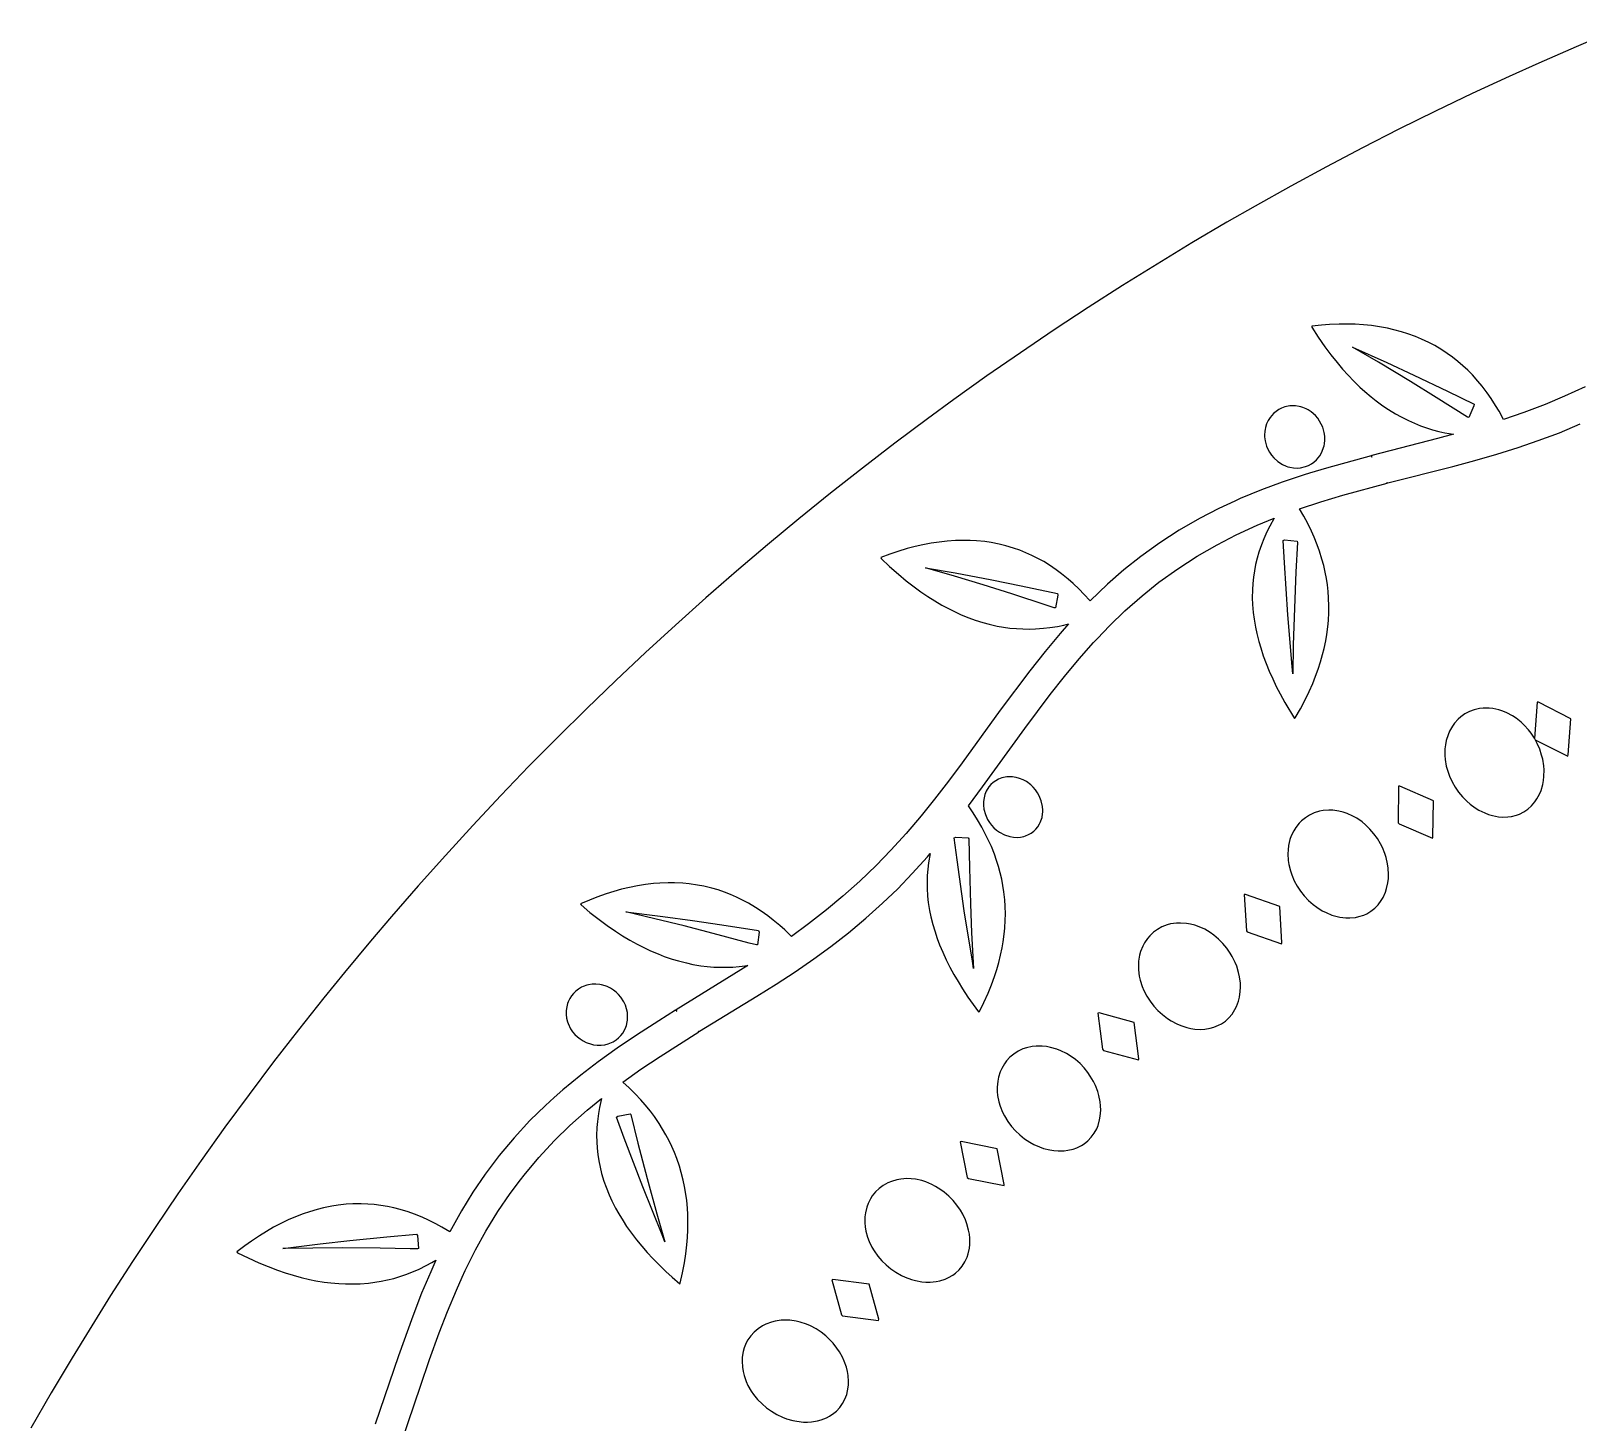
# Model space of a CAD drawing. Header units: millimetres. Extents: x 0 to 240, y 0 to 240.
# Drawn here: x 15.7 to 72.7, y 179.6 to 230.8 of the extents above; entities that cross this region are included whole.
import ezdxf

# ---------------------------------------------------------------- set-up
doc = ezdxf.new("R2010")
doc.units = ezdxf.units.MM
doc.layers.add('FORME', color=5, linetype='CONTINUOUS')
doc.layers.add('MOTIF-C02', color=1, linetype='CONTINUOUS')

msp = doc.modelspace()

# ---------------------------------------------------------------- linework, layer by layer
at = {"layer": 'FORME'}
msp.add_lwpolyline([(73.9741, 230.8225), (72.5929, 230.2387), (71.219, 229.6377), (70.1254, 229.1445), (68.7654, 228.5128), (67.4134, 227.864), (66.0697, 227.1985), (64.7343, 226.5162), (63.4076, 225.8173), (62.0897, 225.1019), (60.7809, 224.37), (59.7405, 223.7728), (58.4484, 223.0117), (57.166, 222.2345), (55.8934, 221.4413), (54.6307, 220.6323), (53.3783, 219.8076), (52.1363, 218.9673), (50.9049, 218.1115), (49.6843, 217.2404), (48.7157, 216.5326), (47.515, 215.6343), (46.3256, 214.7211), (45.1477, 213.7931), (43.9815, 212.8504), (42.8272, 211.8932), (41.6849, 210.9217), (40.5549, 209.9359), (39.4372, 208.9362), (38.3322, 207.9225), (37.2399, 206.8951), (36.1605, 205.8541), (35.0942, 204.7998), (34.0412, 203.7322), (33.0015, 202.6515), (31.9755, 201.5579), (30.9632, 200.4516), (29.9649, 199.3327), (28.9805, 198.2014), (28.2033, 197.2876), (27.2447, 196.1344), (26.4882, 195.2034), (25.5558, 194.029), (24.6381, 192.843), (23.7353, 191.6457), (22.8475, 190.4371), (21.9749, 189.2176), (21.1176, 187.9873), (20.2757, 186.7463), (19.4495, 185.495), (18.6389, 184.2334), (17.8441, 182.9617), (17.2198, 181.9373), (16.4539, 180.6482), (15.7041, 179.3495)], dxfattribs=at)
at = {"layer": 'MOTIF-C02'}
for points in [[(72.9341, 217.714), (72.1728, 217.3659), (71.4515, 217.0643), (70.6667, 216.7683), (69.9264, 216.5144), (69.7607, 216.8155), (69.6339, 217.0271), (69.4663, 217.2857), (69.3247, 217.4873), (69.1383, 217.7319), (68.9815, 217.9212), (68.7759, 218.1488), (68.6038, 218.3232), (68.4252, 218.4902), (68.2402, 218.6494), (68.049, 218.8004), (67.852, 218.9429), (67.6495, 219.0765), (67.3893, 219.2309), (67.1759, 219.344), (66.9034, 219.4724), (66.6813, 219.5647), (66.3992, 219.6673), (66.1706, 219.7393), (65.8816, 219.8169), (65.6484, 219.8694), (65.3547, 219.9236), (65.0594, 219.9654), (64.7629, 219.9955), (64.4656, 220.0145), (64.168, 220.0229), (63.8703, 220.0213), (63.5133, 220.0069), (63.2165, 219.9851), (62.8611, 219.948), (62.8673, 219.9085), (63.1006, 219.5452), (63.3459, 219.1899), (63.566, 218.8926), (63.7955, 218.6029), (63.9943, 218.3679), (64.2001, 218.1393), (64.413, 217.9178), (64.6332, 217.7042), (64.8145, 217.5393), (65.0477, 217.3416), (65.2394, 217.1905), (65.4853, 217.0112), (65.6868, 216.8761), (65.9446, 216.7179), (66.1551, 216.6006), (66.4232, 216.4659), (66.6412, 216.3681), (66.862, 216.2794), (67.0852, 216.1999), (67.3104, 216.1298), (67.5372, 216.0691), (67.7652, 216.0176), (68.0769, 215.9628), (67.4946, 215.8035), (65.0803, 215.1786), (65.0682, 215.1446), (65.0806, 215.1232), (65.0473, 215.1699), (63.3997, 214.7169), (62.7853, 214.5304), (62.5806, 214.4674), (61.7676, 214.1958), (61.0164, 213.9188), (60.2223, 213.593), (60.027, 213.504), (59.4419, 213.2345), (58.7296, 212.8668), (57.9855, 212.4375), (57.2643, 211.9706), (56.5683, 211.4669), (55.9416, 210.9669), (55.339, 210.4381), (54.7002, 209.8224), (54.4682, 210.0794), (54.2962, 210.2558), (54.0735, 210.4682), (53.8892, 210.631), (53.651, 210.8248), (53.4544, 210.9714), (53.2011, 211.1436), (52.9928, 211.2717), (52.7796, 211.391), (52.5619, 211.5009), (52.34, 211.6012), (52.1143, 211.6916), (51.8852, 211.772), (51.5947, 211.8582), (51.3595, 211.9156), (51.0628, 211.9732), (50.8238, 212.0081), (50.5237, 212.0379), (50.2829, 212.0511), (49.9817, 212.0547), (49.741, 212.0477), (49.4407, 212.0272), (49.1416, 211.9942), (48.844, 211.9494), (48.5483, 211.8935), (48.2548, 211.8271), (47.9635, 211.751), (47.6173, 211.6476), (47.3316, 211.552), (46.9923, 211.4268), (47.0071, 211.3898), (47.3201, 211.0925), (47.6426, 210.8059), (47.9268, 210.5697), (48.2185, 210.3431), (48.4672, 210.1623), (48.7213, 209.9895), (48.9806, 209.8254), (49.2451, 209.6707), (49.4603, 209.5542), (49.7337, 209.4183), (49.9559, 209.3177), (50.2374, 209.203), (50.4654, 209.1205), (50.7536, 209.0294), (50.9862, 208.9666), (51.2791, 208.901), (51.5146, 208.8593), (51.7508, 208.8271), (51.9872, 208.8047), (52.2234, 208.7919), (52.459, 208.7887), (52.6937, 208.795), (52.9853, 208.8159), (53.2166, 208.8428), (53.5031, 208.8884), (53.7297, 208.9342), (53.9073, 208.9776), (53.5941, 208.6248), (53.0441, 207.9674), (52.4777, 207.251), (51.3955, 205.8012), (49.9915, 203.8631), (49.486, 203.1845), (48.9704, 202.5163), (48.4771, 201.9045), (47.9336, 201.2636), (47.3705, 200.642), (46.8262, 200.0808), (46.2234, 199.4999), (45.5985, 198.9429), (44.9982, 198.4421), (44.3355, 197.9279), (43.7029, 197.4672), (43.4559, 197.706), (43.2723, 197.8708), (43.0359, 198.0685), (42.8412, 198.2194), (42.5909, 198.3983), (42.3853, 198.5329), (42.1217, 198.6898), (41.9059, 198.8057), (41.686, 198.9126), (41.4623, 199.0102), (41.2352, 199.0981), (41.0049, 199.1762), (40.772, 199.2443), (40.4778, 199.315), (40.2406, 199.3602), (39.9423, 199.4026), (39.7028, 199.4254), (39.4031, 199.4403), (39.1634, 199.4416), (38.8643, 199.4307), (38.626, 199.4121), (38.3295, 199.3773), (38.035, 199.3302), (37.7428, 199.2716), (37.4531, 199.2021), (37.1662, 199.1224), (36.8821, 199.0331), (36.5454, 198.9141), (36.268, 198.8058), (35.9395, 198.6655), (35.957, 198.6297), (36.2871, 198.3513), (36.6261, 198.0841), (36.924, 197.8649), (37.2288, 197.6557), (37.4881, 197.4897), (37.7521, 197.3319), (38.0208, 197.1831), (38.2942, 197.0438), (38.516, 196.9397), (38.7972, 196.8194), (39.0248, 196.7316), (39.3126, 196.6328), (39.5451, 196.563), (39.838, 196.4879), (40.0737, 196.4378), (40.3696, 196.3882), (40.6068, 196.359), (40.8439, 196.3393), (41.0806, 196.3291), (41.3165, 196.3285), (41.5511, 196.3373), (41.7841, 196.3553), (42.0981, 196.3948), (41.5887, 196.071), (39.4658, 194.7622), (39.4643, 194.7262), (39.482, 194.7098), (39.4369, 194.7442), (38.8182, 194.3538), (37.996, 193.8257), (37.2868, 193.3458), (36.59, 192.8466), (35.9538, 192.3605), (35.291, 191.8151), (34.9705, 191.5295), (34.651, 191.2426), (34.0786, 190.6813), (33.4942, 190.0517), (32.9426, 189.393), (32.4261, 188.7065), (31.9746, 188.0439), (31.5547, 187.361), (31.1256, 186.5844), (30.8282, 186.7616), (30.6119, 186.8795), (30.3365, 187.0168), (30.1124, 187.118), (29.8276, 187.233), (29.5964, 187.3152), (29.3038, 187.405), (29.0669, 187.4661), (28.8281, 187.5172), (28.5876, 187.5581), (28.346, 187.5885), (28.1037, 187.6084), (27.8611, 187.6176), (27.558, 187.6144), (27.3163, 187.6), (27.0159, 187.5675), (26.7773, 187.5304), (26.4816, 187.4705), (26.2477, 187.4121), (25.9588, 187.3267), (25.7308, 187.2491), (25.45, 187.141), (25.1738, 187.0213), (24.9027, 186.8907), (24.6367, 186.7502), (24.3757, 186.6002), (24.1198, 186.4417), (23.8194, 186.2407), (23.5746, 186.0652), (23.2874, 185.8456), (23.3124, 185.8146), (23.699, 185.6228), (24.0917, 185.4439), (24.4329, 185.302), (24.7784, 185.1714), (25.0695, 185.072), (25.3631, 184.9818), (25.6593, 184.9014), (25.9576, 184.8315), (26.1976, 184.7836), (26.499, 184.7343), (26.7409, 184.7037), (27.0437, 184.6771), (27.2859, 184.6654), (27.5881, 184.6633), (27.829, 184.6719), (28.1282, 184.6956), (28.3654, 184.7251), (28.6006, 184.764), (28.8331, 184.8122), (29.0626, 184.8696), (29.2887, 184.936), (29.5112, 185.0112), (29.7835, 185.1172), (29.9968, 185.211), (30.257, 185.339), (30.4601, 185.4496), (30.617, 185.5434), (30.4217, 185.114), (30.0899, 184.3237), (29.7598, 183.4721), (29.2378, 182.0115), (28.3827, 179.5019)], [(29.3631, 178.8717), (30.0443, 180.8959), (30.3848, 181.878), (30.7358, 182.8591), (31.0411, 183.65), (31.3679, 184.4331), (31.5856, 184.9144), (31.6955, 185.1548), (32.0748, 185.9151), (32.4577, 186.6098), (32.9008, 187.3351), (33.3473, 187.9909), (33.7302, 188.5007), (33.8585, 188.6701), (34.4049, 189.3215), (34.9838, 189.9439), (35.5509, 190.4988), (36.1854, 191.0641), (36.7108, 191.4952), (36.636, 191.1663), (36.5964, 190.9394), (36.5601, 190.6531), (36.5417, 190.4223), (36.5329, 190.1322), (36.5373, 189.8992), (36.552, 189.6659), (36.5773, 189.4326), (36.6131, 189.1999), (36.6593, 188.9683), (36.7158, 188.738), (36.8007, 188.4527), (36.8796, 188.2271), (36.9914, 187.9488), (37.0909, 187.7295), (37.2273, 187.4599), (37.3454, 187.2482), (37.5033, 186.9887), (37.6375, 186.7853), (37.8142, 186.5363), (38, 186.2932), (38.1943, 186.056), (38.3962, 185.8247), (38.605, 185.599), (38.8201, 185.3789), (39.0856, 185.1217), (39.3124, 184.913), (39.5906, 184.669), (39.613, 184.6955), (39.6961, 185.0679), (39.7666, 185.445), (39.8161, 185.7721), (39.8543, 186.1026), (39.877, 186.3805), (39.8907, 186.6606), (39.8948, 186.9427), (39.8885, 187.2265), (39.8756, 187.4546), (39.8493, 187.7407), (39.8195, 187.97), (39.771, 188.2568), (39.723, 188.4859), (39.6508, 188.7714), (39.5832, 188.9986), (39.4863, 189.2804), (39.3988, 189.5036), (39.3025, 189.7242), (39.1975, 189.942), (39.0838, 190.1565), (38.9618, 190.3673), (38.8319, 190.574), (38.6585, 190.8263), (38.5116, 191.023), (38.3184, 191.262), (38.1566, 191.4476), (37.9459, 191.6725), (37.7266, 191.8892), (37.4974, 192.0997), (38.1645, 192.5749), (38.8679, 193.0481), (40.2971, 193.9535), (40.279, 193.9703), (40.3258, 193.9712), (42.431, 195.2614), (43.1394, 195.7083), (43.8384, 196.1659), (44.5249, 196.6381), (45.1529, 197.094), (45.8089, 197.6022), (46.4449, 198.1333), (47.061, 198.6866), (47.6172, 199.2233), (48.1553, 199.7789), (48.7114, 200.3948), (48.8143, 200.5172), (48.7505, 200.1731), (48.7224, 199.9439), (48.7047, 199.7129), (48.6974, 199.4803), (48.7005, 199.2466), (48.7188, 198.9537), (48.7448, 198.7192), (48.7912, 198.4266), (48.8389, 198.1933), (48.9112, 197.9034), (48.9787, 197.6732), (49.0746, 197.3878), (49.1599, 197.1617), (49.2766, 196.8821), (49.4037, 196.6061), (49.5404, 196.3339), (49.686, 196.0655), (49.8398, 195.8009), (50.001, 195.5403), (50.2034, 195.2325), (50.5971, 194.6824), (50.6251, 194.7021), (50.7902, 195.0375), (50.9438, 195.3805), (51.0656, 195.6806), (51.177, 195.9867), (51.2615, 196.2462), (51.3375, 196.51), (51.4045, 196.778), (51.4618, 197.05), (51.5002, 197.2706), (51.5383, 197.5496), (51.5604, 197.7753), (51.577, 198.0603), (51.5812, 198.2903), (51.5743, 198.5798), (51.5591, 198.8126), (51.5274, 199.1045), (51.4918, 199.3383), (51.447, 199.5719), (51.3932, 199.8048), (51.3303, 200.0367), (51.2585, 200.267), (51.1779, 200.4955), (51.0654, 200.778), (50.9663, 201.0011), (50.8316, 201.2758), (50.7156, 201.492), (50.5609, 201.7575), (50.3962, 202.0174), (50.2224, 202.2711), (50.7425, 202.9719), (52.2964, 205.1249), (53.2296, 206.3775), (53.7544, 207.0433), (54.2976, 207.6953), (54.8233, 208.2884), (54.9694, 208.4424), (55.4099, 208.903), (55.9805, 209.454), (56.6177, 210.0166), (57.2378, 210.5116), (57.9265, 211.01), (58.283, 211.2414), (58.6404, 211.4714), (59.3772, 211.8955), (60.0826, 212.2585), (60.8556, 212.6117), (61.4845, 212.8687), (61.3163, 212.5765), (61.2116, 212.3713), (61.0924, 212.1086), (61.0069, 211.8934), (60.9129, 211.6187), (60.8484, 211.3948), (60.7937, 211.1675), (60.7491, 210.9372), (60.7148, 210.7043), (60.6906, 210.4693), (60.6768, 210.2325), (60.6738, 209.935), (60.6827, 209.6961), (60.7075, 209.3972), (60.738, 209.1583), (60.7889, 208.8606), (60.8392, 208.6235), (60.9137, 208.3289), (60.9819, 208.0949), (61.0774, 207.8049), (61.1834, 207.5179), (61.2991, 207.234), (61.4238, 206.9534), (61.5568, 206.6762), (61.6974, 206.4025), (61.8753, 206.0785), (62.2245, 205.4971), (62.2537, 205.5158), (62.4428, 205.8471), (62.6214, 206.1867), (62.765, 206.4846), (62.899, 206.7891), (63.0027, 207.0481), (63.0983, 207.3117), (63.1853, 207.5801), (63.263, 207.8531), (63.318, 208.0748), (63.3771, 208.356), (63.4163, 208.5839), (63.4544, 208.8722), (63.476, 209.1054), (63.4912, 209.3995), (63.4936, 209.6365), (63.4841, 209.9343), (63.4663, 210.1733), (63.4393, 210.4126), (63.4031, 210.6516), (63.3577, 210.8901), (63.3033, 211.1274), (63.24, 211.3634), (63.1487, 211.6555), (63.0663, 211.8868), (62.9521, 212.1722), (62.8522, 212.3972), (62.7171, 212.6741), (62.5715, 212.9459), (62.4146, 213.2145), (63.192, 213.472), (64.0037, 213.7169), (65.6363, 214.1608), (65.6239, 214.1822), (65.6689, 214.1693), (68.0608, 214.7816), (68.8695, 214.9999), (69.6723, 215.2311), (70.4675, 215.4799), (71.202, 215.7304), (71.9786, 216.0228), (72.743, 216.3428)]]:
    msp.add_lwpolyline(points, dxfattribs=at)
for points in [[(68.6005, 216.5927), (67.438, 217.3249), (66.5002, 217.9029), (65.318, 218.6158), (64.3645, 219.1782), (65.6217, 218.6107), (66.6194, 218.1472), (67.8563, 217.5565), (68.8376, 217.0746), (68.8359, 217.0104), (68.6428, 216.5872)], [(62.4514, 214.7311), (62.6358, 214.7741), (62.7477, 214.8189), (62.8493, 214.8743), (62.9448, 214.9418), (63.0353, 215.0232), (63.156, 215.1712), (63.2229, 215.2855), (63.2514, 215.3467), (63.2974, 215.4759), (63.3146, 215.5431), (63.3276, 215.6116), (63.3414, 215.7509), (63.3386, 215.8905), (63.32, 216.0274), (63.2656, 216.2217), (63.2145, 216.3408), (63.1538, 216.45), (63.0811, 216.5544), (62.9949, 216.6541), (62.8414, 216.7889), (62.7247, 216.8649), (62.6627, 216.8979), (62.533, 216.9522), (62.466, 216.9733), (62.3981, 216.9901), (62.2612, 217.0104), (62.1929, 217.014), (62.0587, 217.0083), (61.9935, 216.9993), (61.8682, 216.97), (61.7516, 216.9273), (61.6452, 216.8732), (61.5468, 216.8079), (61.4529, 216.7284), (61.3264, 216.5829), (61.2556, 216.4697), (61.1982, 216.3457), (61.1562, 216.2133), (61.1414, 216.1448), (61.1308, 216.0753), (61.1226, 215.935), (61.1248, 215.865), (61.1415, 215.7271), (61.1942, 215.531), (61.2449, 215.4105), (61.3055, 215.3001), (61.3768, 215.1963), (61.4615, 215.0967), (61.6125, 214.9611), (61.7886, 214.8498), (61.9166, 214.793), (61.9827, 214.7705), (62.0499, 214.7521), (62.1855, 214.7281), (62.3203, 214.7213)], [(62.1359, 207.407), (61.9804, 209.312), (61.8536, 211.226), (61.8081, 212.049), (61.8644, 212.0696), (62.3253, 212.025), (62.3405, 211.9821), (62.282, 210.9008), (62.2238, 209.5524), (62.182, 208.2081), (62.1604, 207.1357)], [(53.1211, 209.6572), (51.8147, 210.0832), (50.763, 210.4141), (49.7054, 210.7359), (48.642, 211.0487), (49.7324, 210.8565), (51.0875, 210.6019), (52.1654, 210.3867), (53.5048, 210.1036), (53.5176, 210.0401), (53.424, 209.5754), (53.3812, 209.5703)], [(70.0826, 201.8674), (70.2136, 201.8851), (70.3987, 201.9314), (70.5135, 201.9741), (70.6716, 202.0535), (70.8171, 202.1521), (70.9544, 202.274), (71.0799, 202.4196), (71.1552, 202.5295), (71.253, 202.7123), (71.3068, 202.8451), (71.3683, 203.0582), (71.3958, 203.2077), (71.412, 203.3615), (71.415, 203.5971), (71.4031, 203.7553), (71.3653, 203.9902), (71.3277, 204.1434), (71.2546, 204.3648), (71.1644, 204.5733), (71.06, 204.7665), (70.9381, 204.9522), (70.8454, 205.0731), (70.6895, 205.2466), (70.5749, 205.3552), (70.3884, 205.5041), (70.2556, 205.592), (70.0466, 205.7041), (69.9023, 205.7643), (69.7559, 205.8121), (69.535, 205.8595), (69.3892, 205.8748), (69.1758, 205.8739), (69.039, 205.8581), (68.8445, 205.8133), (68.6654, 205.7462), (68.5033, 205.6602), (68.3526, 205.5536), (68.2569, 205.4691), (68.1237, 205.3223), (68.0436, 205.2114), (67.9392, 205.027), (67.8817, 204.893), (67.8157, 204.6781), (67.7862, 204.5276), (67.7686, 204.3728), (67.7649, 204.1361), (67.7774, 203.9774), (67.8173, 203.742), (67.8569, 203.5888), (67.9338, 203.3677), (68.0285, 203.1599), (68.1373, 202.9678), (68.2622, 202.7858), (68.4073, 202.6095), (68.5717, 202.443), (68.6912, 202.3396), (68.8833, 202.199), (69.0186, 202.1167), (69.2295, 202.0129), (69.3734, 201.958), (69.5184, 201.9151), (69.735, 201.8742), (69.8768, 201.8624)], [(72.3064, 204.1527), (72.4052, 205.4876), (71.2063, 206.0937), (71.1598, 206.0993), (71.0642, 204.7593), (71.0921, 204.711), (72.2881, 204.1103)], [(52.1434, 201.1257), (52.2674, 201.1514), (52.3264, 201.1697), (52.437, 201.216), (52.5367, 201.2735), (52.6248, 201.34), (52.705, 201.4175), (52.7781, 201.508), (52.8415, 201.6111), (52.869, 201.667), (52.9139, 201.7866), (52.9309, 201.8498), (52.9534, 201.9812), (52.9586, 202.0488), (52.9597, 202.1172), (52.9495, 202.2545), (52.9049, 202.4564), (52.8292, 202.6451), (52.7649, 202.7599), (52.692, 202.8641), (52.6109, 202.9592), (52.5177, 203.049), (52.356, 203.1689), (52.2357, 203.2351), (52.1075, 203.2875), (51.9741, 203.3244), (51.9064, 203.3366), (51.8385, 203.3445), (51.7039, 203.3473), (51.6378, 203.3423), (51.5101, 203.3201), (51.4491, 203.3032), (51.3339, 203.2591), (51.2292, 203.203), (51.1362, 203.1371), (51.0527, 203.0613), (50.976, 202.9722), (50.8791, 202.8149), (50.83, 202.6959), (50.7957, 202.568), (50.7776, 202.4339), (50.7748, 202.3654), (50.7763, 202.2964), (50.7919, 202.1588), (50.8448, 201.9588), (50.9282, 201.7744), (50.997, 201.6634), (51.0736, 201.5634), (51.1594, 201.4713), (51.2572, 201.3849), (51.3664, 201.3067), (51.548, 201.2104), (51.7445, 201.1455), (51.8791, 201.1222), (52.013, 201.1156)], [(67.3214, 201.1254), (67.3396, 202.4638), (66.1064, 202.9965), (66.0596, 202.9994), (66.0449, 201.656), (66.0757, 201.6095), (67.3057, 201.0819)], [(64.4678, 198.1677), (64.5972, 198.1945), (64.7786, 198.2537), (64.8901, 198.3043), (65.0423, 198.3946), (65.1805, 198.5031), (65.309, 198.6344), (65.4239, 198.7885), (65.4914, 198.9034), (65.5761, 199.0926), (65.6204, 199.2288), (65.6669, 199.4457), (65.6838, 199.5967), (65.6892, 199.7513), (65.6757, 199.9865), (65.6527, 200.1435), (65.5985, 200.3752), (65.5503, 200.5253), (65.4619, 200.7412), (65.3937, 200.8773), (65.2801, 201.0682), (65.1521, 201.2466), (65.0041, 201.419), (64.8364, 201.5812), (64.7144, 201.6814), (64.5179, 201.8169), (64.3794, 201.8952), (64.1629, 201.9924), (64.0149, 202.0424), (63.8654, 202.0798), (63.6418, 202.1116), (63.4952, 202.1167), (63.2825, 202.1008), (63.1471, 202.0755), (62.9562, 202.0172), (62.7822, 201.9377), (62.6266, 201.8405), (62.4837, 201.7236), (62.3942, 201.6326), (62.2716, 201.4768), (62.1994, 201.3606), (62.1082, 201.1693), (62.0602, 201.0316), (62.0095, 200.8127), (61.9906, 200.6604), (61.9839, 200.5048), (61.9968, 200.2684), (62.0204, 200.111), (62.0766, 199.8789), (62.1269, 199.7289), (62.2191, 199.5137), (62.3281, 199.313), (62.4502, 199.1291), (62.5875, 198.9563), (62.7446, 198.7906), (62.9202, 198.636), (63.0467, 198.5412), (63.2482, 198.4145), (63.3889, 198.3419), (63.6066, 198.2531), (63.754, 198.2084), (63.9017, 198.1758), (64.1206, 198.1501), (64.2629, 198.1483)], [(50.3657, 196.5502), (50.0702, 198.4123), (49.8046, 200.2876), (49.7, 201.0952), (49.7548, 201.1177), (50.2177, 201.0977), (50.2363, 201.0567), (50.2562, 199.9899), (50.2962, 198.6615), (50.3403, 197.603), (50.4104, 196.2854)], [(61.7654, 197.234), (61.6897, 198.5704), (60.4222, 199.0154), (60.3754, 199.0149), (60.4548, 197.6739), (60.4888, 197.6296), (61.7528, 197.1896)], [(42.1481, 197.2235), (40.82, 197.5779), (39.7522, 197.8517), (38.6799, 198.1168), (37.6029, 198.3732), (38.9716, 198.2014), (40.0615, 198.0526), (41.147, 197.8939), (42.4974, 197.6815), (42.5147, 197.6197), (42.4549, 197.1583), (42.4129, 197.151)], [(58.923, 194.0499), (59.1261, 194.0836), (59.2533, 194.1194), (59.4301, 194.1911), (59.5378, 194.2495), (59.6832, 194.3502), (59.8136, 194.4682), (59.9325, 194.6081), (60.0363, 194.7699), (60.0956, 194.8892), (60.1668, 195.0839), (60.2015, 195.2229), (60.2326, 195.4425), (60.2389, 195.5943), (60.2335, 195.7489), (60.2035, 195.9826), (60.1696, 196.1375), (60.0993, 196.3649), (60.0407, 196.5113), (59.9374, 196.7204), (59.8598, 196.8515), (59.7331, 197.0339), (59.593, 197.2029), (59.4332, 197.3644), (59.2545, 197.5145), (59.1258, 197.606), (58.9203, 197.7273), (58.7766, 197.7958), (58.5539, 197.8776), (58.4027, 197.917), (58.251, 197.9438), (58.0257, 197.9599), (57.8791, 197.9547), (57.668, 197.924), (57.5347, 197.8892), (57.3484, 197.8177), (57.1804, 197.7262), (57.032, 197.6184), (56.8976, 197.4917), (56.8147, 197.3947), (56.7034, 197.2307), (56.6395, 197.1097), (56.5619, 196.9124), (56.5237, 196.7717), (56.4884, 196.5498), (56.4802, 196.3966), (56.4845, 196.2409), (56.5139, 196.0059), (56.5485, 195.8506), (56.6208, 195.6231), (56.6815, 195.4769), (56.7886, 195.2687), (56.9114, 195.0762), (57.046, 194.9013), (57.1951, 194.7385), (57.3634, 194.5842), (57.5495, 194.4423), (57.6823, 194.3566), (57.8922, 194.2443), (58.0377, 194.1817), (58.261, 194.1084), (58.4112, 194.0741), (58.5608, 194.052), (58.7809, 194.0417)], [(36.6958, 193.4614), (36.8324, 193.4785), (36.9632, 193.5117), (37.0857, 193.5597), (37.1431, 193.5887), (37.2492, 193.6551), (37.3429, 193.731), (37.4237, 193.8139), (37.495, 193.9064), (37.5575, 194.011), (37.6086, 194.1265), (37.6292, 194.1879), (37.6594, 194.3169), (37.6686, 194.3838), (37.6745, 194.5208), (37.6711, 194.5901), (37.6634, 194.6594), (37.6355, 194.7965), (37.5917, 194.9291), (37.5335, 195.0544), (37.4243, 195.2241), (37.3404, 195.3228), (37.2502, 195.4093), (37.1499, 195.4876), (37.0382, 195.5574), (36.9161, 195.6164), (36.8518, 195.641), (36.7178, 195.6792), (36.6489, 195.6925), (36.5089, 195.7062), (36.4388, 195.7066), (36.3689, 195.7026), (36.232, 195.6817), (36.1658, 195.665), (36.0392, 195.62), (35.9795, 195.5922), (35.8684, 195.5273), (35.7696, 195.4521), (35.6839, 195.369), (35.609, 195.2776), (35.5428, 195.1739), (35.4876, 195.059), (35.4649, 194.9977), (35.4304, 194.8687), (35.4122, 194.7332), (35.4111, 194.5943), (35.4275, 194.455), (35.461, 194.3185), (35.4838, 194.2522), (35.5736, 194.0655), (35.6485, 193.9535), (35.7325, 193.8533), (35.8229, 193.7657), (35.9217, 193.6875), (36.0319, 193.6174), (36.1525, 193.5576), (36.349, 193.4922), (36.4173, 193.4778), (36.5564, 193.4612)], [(56.4957, 192.9628), (56.3266, 194.2906), (55.031, 194.6456), (54.9843, 194.6419), (55.1576, 193.3098), (55.1945, 193.268), (56.4863, 192.9176)], [(53.7424, 189.5692), (53.8835, 189.5873), (54.0837, 189.6351), (54.2081, 189.6798), (54.3794, 189.7638), (54.4828, 189.8295), (54.6208, 189.9402), (54.7426, 190.067), (54.8514, 190.2149), (54.9437, 190.3835), (54.9944, 190.5067), (55.0518, 190.7059), (55.0766, 190.847), (55.0923, 191.0683), (55.0879, 191.2202), (55.0717, 191.374), (55.0254, 191.605), (54.9807, 191.7572), (54.8947, 191.9791), (54.8259, 192.121), (54.7082, 192.3223), (54.6217, 192.4477), (54.4825, 192.6208), (54.3308, 192.7795), (54.1601, 192.9295), (53.9714, 193.0666), (53.8366, 193.1489), (53.6231, 193.2555), (53.475, 193.3137), (53.2471, 193.3797), (53.0934, 193.4085), (52.9402, 193.4246), (52.7144, 193.4248), (52.5685, 193.4094), (52.3601, 193.3639), (52.2296, 193.3199), (52.0488, 193.2355), (51.8875, 193.1324), (51.747, 193.0145), (51.6219, 192.8787), (51.546, 192.7761), (51.4464, 192.6047), (51.3912, 192.4796), (51.3276, 192.2773), (51.2993, 192.1343), (51.2797, 191.9104), (51.2823, 191.757), (51.2974, 191.602), (51.3433, 191.3697), (51.3886, 191.2171), (51.4768, 190.9953), (51.5475, 190.8537), (51.6689, 190.6535), (51.8049, 190.4701), (51.9515, 190.3051), (52.1116, 190.1531), (52.2903, 190.011), (52.4859, 189.8825), (52.6243, 189.8063), (52.8416, 189.709), (52.9911, 189.6568), (53.219, 189.5993), (53.3713, 189.5756), (53.522, 189.564)], [(38.943, 186.468), (38.2329, 188.2425), (37.5475, 190.0341), (37.2615, 190.8071), (37.3092, 190.8434), (37.7627, 190.9367), (37.79, 190.9002), (38.0528, 189.8496), (38.3946, 188.544), (38.7509, 187.2472), (39.0464, 186.216)], [(51.5384, 188.3328), (51.2766, 189.6455), (49.9594, 189.9088), (49.913, 189.9019), (50.1792, 188.5851), (50.219, 188.546), (51.5322, 188.287)], [(49.0296, 184.7546), (49.1692, 184.7825), (49.3655, 184.8443), (49.4865, 184.8975), (49.6515, 184.9933), (49.75, 185.0661), (49.8799, 185.1862), (49.9925, 185.3212), (50.0907, 185.4764), (50.1709, 185.6511), (50.2128, 185.7775), (50.2562, 185.9803), (50.2711, 186.1228), (50.2712, 186.3446), (50.2562, 186.4958), (50.2292, 186.6481), (50.1669, 186.8753), (50.1116, 187.024), (50.0102, 187.2393), (49.9317, 187.376), (49.8001, 187.5686), (49.6557, 187.744), (49.5019, 187.9007), (49.3334, 188.0454), (49.2108, 188.1358), (49.013, 188.2594), (48.8727, 188.3321), (48.6523, 188.4234), (48.5004, 188.4711), (48.2685, 188.521), (48.1132, 188.539), (47.9592, 188.5443), (47.7339, 188.5287), (47.5896, 188.503), (47.3848, 188.4431), (47.2577, 188.39), (47.0832, 188.2931), (46.9296, 188.179), (46.7977, 188.0515), (46.6824, 187.9073), (46.6139, 187.7997), (46.5266, 187.6217), (46.4803, 187.493), (46.431, 187.2868), (46.4128, 187.1422), (46.4089, 186.9174), (46.4222, 186.7646), (46.4482, 186.611), (46.5103, 186.3825), (46.5662, 186.2335), (46.6697, 186.0183), (46.7502, 185.8821), (46.8853, 185.6909), (47.0338, 185.5175), (47.1916, 185.3631), (47.362, 185.2228), (47.5502, 185.0935), (47.7543, 184.979), (47.8977, 184.9127), (48.1213, 184.8309), (48.2741, 184.7893), (48.5054, 184.7479), (48.659, 184.735), (48.8102, 184.7339)], [(29.6654, 185.961), (28.5666, 185.98), (27.189, 185.9893), (26.0835, 185.9851), (24.9752, 185.9706), (26.3479, 186.1409), (27.4438, 186.2644), (28.8102, 186.4027), (29.9006, 186.5007), (29.9315, 186.4438), (29.979, 185.9721), (29.9397, 185.9547)], [(46.9177, 183.3667), (46.5646, 184.6579), (45.2321, 184.8282), (45.1864, 184.818), (45.5442, 183.5232), (45.5866, 183.487), (46.9147, 183.3206)], [(44.4485, 179.5855), (44.6659, 179.6215), (44.8031, 179.6591), (44.9947, 179.7345), (45.1116, 179.7961), (45.2695, 179.9032), (45.3626, 179.9828), (45.4838, 180.1117), (45.5867, 180.2542), (45.6737, 180.4159), (45.7415, 180.5958), (45.7745, 180.7249), (45.8036, 180.9301), (45.8084, 181.0733), (45.7929, 181.2946), (45.7674, 181.4444), (45.7298, 181.5944), (45.6517, 181.8167), (45.5862, 181.9611), (45.4699, 182.1688), (45.382, 182.2997), (45.2373, 182.4826), (45.1341, 182.5946), (44.9721, 182.7466), (44.7997, 182.8826), (44.6097, 183.0071), (44.4036, 183.1166), (44.2586, 183.1792), (44.0324, 183.2549), (43.8776, 183.2918), (43.6427, 183.3253), (43.4865, 183.3323), (43.3325, 183.3269), (43.1089, 183.2955), (42.9667, 183.2598), (42.7666, 183.1857), (42.6435, 183.1238), (42.4763, 183.0149), (42.3311, 182.8904), (42.2084, 182.7539), (42.1035, 182.602), (42.0427, 182.4898), (41.9681, 182.3062), (41.9309, 182.1745), (41.8962, 181.9654), (41.8882, 181.8198), (41.9001, 181.5954), (41.924, 181.4439), (41.9607, 181.2925), (42.0387, 181.0689), (42.1049, 180.9241), (42.2232, 180.7168), (42.313, 180.5865), (42.4612, 180.4053), (42.6215, 180.2426), (42.7897, 180.0997), (42.9695, 179.9717), (43.1664, 179.8559), (43.378, 179.756), (43.5257, 179.6999), (43.7545, 179.6339), (43.9098, 179.6032), (44.1435, 179.5781), (44.2975, 179.576)]]:
    msp.add_lwpolyline(points, close=True, dxfattribs=at)

doc.saveas('drawing.dxf')
